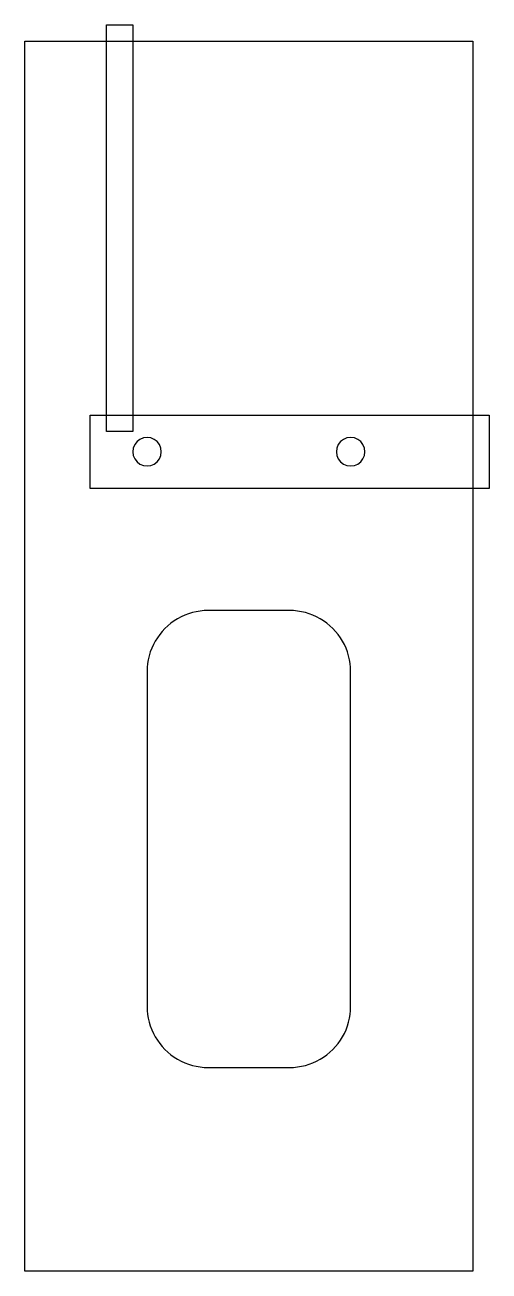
# Model space of a CAD drawing. Header units: metres. Extents: x 0 to 114, y 0 to 306.
import ezdxf

# ---------------------------------------------------------------- set-up
doc = ezdxf.new("R2010")
doc.units = ezdxf.units.M

msp = doc.modelspace()

# ---------------------------------------------------------------- linework, layer by layer
at = {"layer": 'Component#20'}
msp.add_polyline3d([(16, 192.2, 0), (16, 210.2, 0), (114, 210.2, 0), (114, 192.2, 0), (16, 192.2, 0)], dxfattribs=at)
at = {"layer": 'Component#22'}
msp.add_polyline3d([(20, 206.2, 0), (20, 306, 0), (26.5, 306, 0), (26.5, 206.2, 0), (20, 206.2, 0)], dxfattribs=at)
at = {"layer": 'Component#25'}
for points in [[(0, 302, 0), (110, 302, 0), (110, 0, 0), (0, 0, 0), (0, 302, 0)], [(30, 147.2, 0), (30, 65, 0), (30.03, 64.02, 0), (30.13, 63.04, 0), (30.29, 62.07, 0), (30.51, 61.12, 0), (30.8, 60.18, 0), (31.14, 59.26, 0), (31.55, 58.37, 0), (32.01, 57.5, 0), (32.53, 56.67, 0), (33.1, 55.87, 0), (33.72, 55.11, 0), (34.39, 54.39, 0), (35.11, 53.72, 0), (35.87, 53.1, 0), (36.67, 52.53, 0), (37.5, 52.01, 0), (38.37, 51.55, 0), (39.26, 51.14, 0), (40.18, 50.8, 0), (41.12, 50.51, 0), (42.07, 50.29, 0), (43.04, 50.13, 0), (44.02, 50.03, 0), (45, 50, 0), (65, 50, 0), (65.98, 50.03, 0), (66.96, 50.13, 0), (67.93, 50.29, 0), (68.88, 50.51, 0), (69.82, 50.8, 0), (70.74, 51.14, 0), (71.63, 51.55, 0), (72.5, 52.01, 0), (73.33, 52.53, 0), (74.13, 53.1, 0), (74.89, 53.72, 0), (75.61, 54.39, 0), (76.28, 55.11, 0), (76.9, 55.87, 0), (77.47, 56.67, 0), (77.99, 57.5, 0), (78.45, 58.37, 0), (78.86, 59.26, 0), (79.2, 60.18, 0), (79.49, 61.12, 0), (79.71, 62.07, 0), (79.87, 63.04, 0), (79.97, 64.02, 0), (80, 65, 0), (80, 147.2, 0), (79.97, 148.18, 0), (79.87, 149.16, 0), (79.71, 150.13, 0), (79.49, 151.08, 0), (79.2, 152.02, 0), (78.86, 152.94, 0), (78.45, 153.83, 0), (77.99, 154.7, 0), (77.47, 155.53, 0), (76.9, 156.33, 0), (76.28, 157.09, 0), (75.61, 157.81, 0), (74.89, 158.48, 0), (74.13, 159.1, 0), (73.33, 159.67, 0), (72.5, 160.19, 0), (71.63, 160.65, 0), (70.74, 161.06, 0), (69.82, 161.4, 0), (68.88, 161.69, 0), (67.93, 161.91, 0), (66.96, 162.07, 0), (65.98, 162.17, 0), (65, 162.2, 0), (45, 162.2, 0), (44.02, 162.17, 0), (43.04, 162.07, 0), (42.07, 161.91, 0), (41.12, 161.69, 0), (40.18, 161.4, 0), (39.26, 161.06, 0), (38.37, 160.65, 0), (37.5, 160.19, 0), (36.67, 159.67, 0), (35.87, 159.1, 0), (35.11, 158.48, 0), (34.39, 157.81, 0), (33.72, 157.09, 0), (33.1, 156.33, 0), (32.53, 155.53, 0), (32.01, 154.7, 0), (31.55, 153.83, 0), (31.14, 152.94, 0), (30.8, 152.02, 0), (30.51, 151.08, 0), (30.29, 150.13, 0), (30.13, 149.16, 0), (30.03, 148.18, 0), (30, 147.2, 0)]]:
    msp.add_polyline3d(points, dxfattribs=at)
at = {"layer": 'Component#37'}
for points in [[(33.38, 200.29, 0), (33.5, 201.2, 0), (33.38, 202.11, 0), (33.03, 202.95, 0), (32.47, 203.67, 0), (31.75, 204.23, 0), (30.91, 204.58, 0), (30, 204.7, 0), (29.09, 204.58, 0), (28.25, 204.23, 0), (27.53, 203.67, 0), (26.97, 202.95, 0), (26.62, 202.11, 0), (26.5, 201.2, 0), (26.62, 200.29, 0), (26.97, 199.45, 0), (27.53, 198.73, 0), (28.25, 198.17, 0), (29.09, 197.82, 0), (30, 197.7, 0), (30.91, 197.82, 0), (31.75, 198.17, 0), (32.47, 198.73, 0), (33.03, 199.45, 0), (33.38, 200.29, 0)], [(82.47, 203.67, 0), (81.75, 204.23, 0), (80.91, 204.58, 0), (80, 204.7, 0), (79.09, 204.58, 0), (78.25, 204.23, 0), (77.53, 203.67, 0), (76.97, 202.95, 0), (76.62, 202.11, 0), (76.5, 201.2, 0), (76.62, 200.29, 0), (76.97, 199.45, 0), (77.53, 198.73, 0), (78.25, 198.17, 0), (79.09, 197.82, 0), (80, 197.7, 0), (80.91, 197.82, 0), (81.75, 198.17, 0), (82.47, 198.73, 0), (83.03, 199.45, 0), (83.38, 200.29, 0), (83.5, 201.2, 0), (83.38, 202.11, 0), (83.03, 202.95, 0), (82.47, 203.67, 0)]]:
    msp.add_polyline3d(points, dxfattribs=at)

doc.saveas('drawing.dxf')
